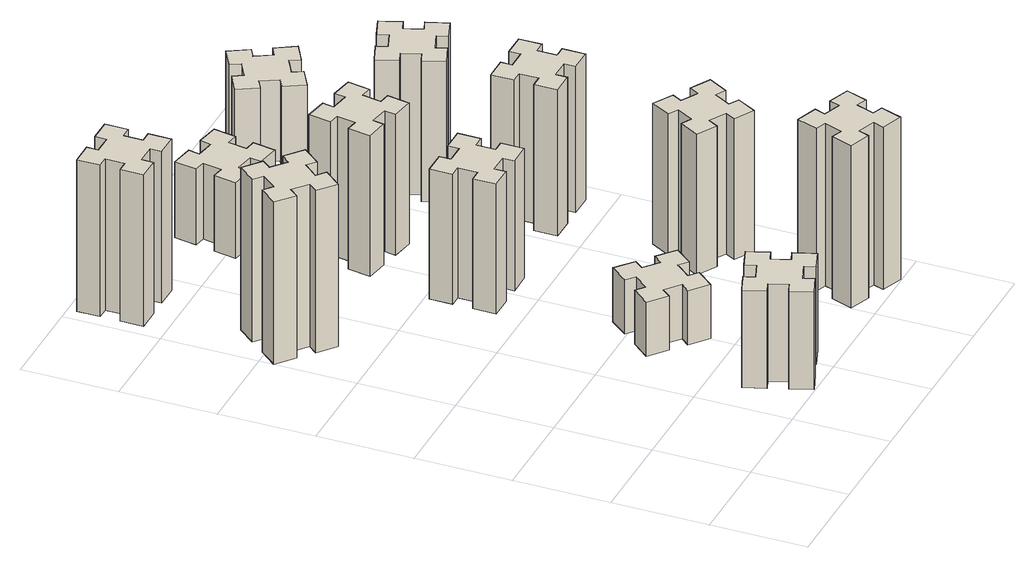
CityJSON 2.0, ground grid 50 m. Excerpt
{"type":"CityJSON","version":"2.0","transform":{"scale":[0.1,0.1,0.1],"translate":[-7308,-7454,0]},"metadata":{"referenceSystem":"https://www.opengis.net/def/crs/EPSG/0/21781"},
"CityObjects":{
"building1":{"type":"Building","attributes":{"class":"1000","function":"1000","usage":"1000","yearOfConstruction":2016,"roofType":"1000","measuredHeight":54,"storeysAboveGround":30,"storeysBelowGround":0},"geometry":[{"type":"Solid","lod":"1","boundaries":[[[[0,1,2,3,4,5,6,7,8,9,10,11,12,13,14,15,16,17,18,19]],[[17,16,20,21]],[[16,15,22,20]],[[15,14,23,22]],[[14,13,24,23]],[[13,12,25,24]],[[12,11,26,25]],[[11,10,27,26]],[[10,9,28,27]],[[9,8,29,28]],[[8,7,30,29]],[[7,6,31,30]],[[6,5,32,31]],[[5,4,33,32]],[[4,3,34,33]],[[3,2,35,34]],[[2,1,36,35]],[[1,0,37,36]],[[0,19,38,37]],[[19,18,39,38]],[[18,17,21,39]],[[24,25,26,27,28,29,30,31,32,33,34,35,36,37,38,39,21,20,22,23]]]]}]},
"building2":{"type":"Building","attributes":{"class":"1000","function":"1000","usage":"1000","yearOfConstruction":2016,"roofType":"1000","measuredHeight":90,"storeysAboveGround":30,"storeysBelowGround":0},"geometry":[{"type":"Solid","lod":"1","boundaries":[[[[40,41,42,43,44,45,46,47,48,49,50,51,52,53,54,55,56,57,58,59]],[[57,56,60,61]],[[56,55,62,60]],[[55,54,63,62]],[[54,53,64,63]],[[53,52,65,64]],[[52,51,66,65]],[[51,50,67,66]],[[50,49,68,67]],[[49,48,69,68]],[[48,47,70,69]],[[47,46,71,70]],[[46,45,72,71]],[[45,44,73,72]],[[44,43,74,73]],[[43,42,75,74]],[[42,41,76,75]],[[41,40,77,76]],[[40,59,78,77]],[[59,58,79,78]],[[58,57,61,79]],[[64,65,66,67,68,69,70,71,72,73,74,75,76,77,78,79,61,60,62,63]]]]}]},
"building3":{"type":"Building","attributes":{"class":"1000","function":"1000","usage":"1000","yearOfConstruction":2016,"roofType":"1000","measuredHeight":84,"storeysAboveGround":30,"storeysBelowGround":0},"geometry":[{"type":"Solid","lod":"1","boundaries":[[[[80,81,82,83,84,85,86,87,88,89,90,91,92,93,94,95,96,97,98,99]],[[97,96,100,101]],[[96,95,102,100]],[[95,94,103,102]],[[94,93,104,103]],[[93,92,105,104]],[[92,91,106,105]],[[91,90,107,106]],[[90,89,108,107]],[[89,88,109,108]],[[88,87,110,109]],[[87,86,111,110]],[[86,85,112,111]],[[85,84,113,112]],[[84,83,114,113]],[[83,82,115,114]],[[82,81,116,115]],[[81,80,117,116]],[[80,99,118,117]],[[99,98,119,118]],[[98,97,101,119]],[[104,105,106,107,108,109,110,111,112,113,114,115,116,117,118,119,101,100,102,103]]]]}]},
"building4":{"type":"Building","attributes":{"class":"1000","function":"1000","usage":"1000","yearOfConstruction":2016,"roofType":"1000","measuredHeight":30,"storeysAboveGround":30,"storeysBelowGround":0},"geometry":[{"type":"Solid","lod":"1","boundaries":[[[[120,121,122,123,124,125,126,127,128,129,130,131,132,133,134,135,136,137,138,139]],[[137,136,140,141]],[[136,135,142,140]],[[135,134,143,142]],[[134,133,144,143]],[[133,132,145,144]],[[132,131,146,145]],[[131,130,147,146]],[[130,129,148,147]],[[129,128,149,148]],[[128,127,150,149]],[[127,126,151,150]],[[126,125,152,151]],[[125,124,153,152]],[[124,123,154,153]],[[123,122,155,154]],[[122,121,156,155]],[[121,120,157,156]],[[120,139,158,157]],[[139,138,159,158]],[[138,137,141,159]],[[144,145,146,147,148,149,150,151,152,153,154,155,156,157,158,159,141,140,142,143]]]]}]},
"building5":{"type":"Building","attributes":{"class":"1000","function":"1000","usage":"1000","yearOfConstruction":2016,"roofType":"1000","measuredHeight":72,"storeysAboveGround":30,"storeysBelowGround":0},"geometry":[{"type":"Solid","lod":"1","boundaries":[[[[160,161,162,163,164,165,166,167,168,169,170,171,172,173,174,175,176,177,178,179]],[[177,176,180,181]],[[176,175,182,180]],[[175,174,183,182]],[[174,173,184,183]],[[173,172,185,184]],[[172,171,186,185]],[[171,170,187,186]],[[170,169,188,187]],[[169,168,189,188]],[[168,167,190,189]],[[167,166,191,190]],[[166,165,192,191]],[[165,164,193,192]],[[164,163,194,193]],[[163,162,195,194]],[[162,161,196,195]],[[161,160,197,196]],[[160,179,198,197]],[[179,178,199,198]],[[178,177,181,199]],[[184,185,186,187,188,189,190,191,192,193,194,195,196,197,198,199,181,180,182,183]]]]}]},
"building6":{"type":"Building","attributes":{"class":"1000","function":"1000","usage":"1000","yearOfConstruction":2016,"roofType":"1000","measuredHeight":90,"storeysAboveGround":30,"storeysBelowGround":0},"geometry":[{"type":"Solid","lod":"1","boundaries":[[[[200,201,202,203,204,205,206,207,208,209,210,211,212,213,214,215,216,217,218,219]],[[217,216,220,221]],[[216,215,222,220]],[[215,214,223,222]],[[214,213,224,223]],[[213,212,225,224]],[[212,211,226,225]],[[211,210,227,226]],[[210,209,228,227]],[[209,208,229,228]],[[208,207,230,229]],[[207,206,231,230]],[[206,205,232,231]],[[205,204,233,232]],[[204,203,234,233]],[[203,202,235,234]],[[202,201,236,235]],[[201,200,237,236]],[[200,219,238,237]],[[219,218,239,238]],[[218,217,221,239]],[[224,225,226,227,228,229,230,231,232,233,234,235,236,237,238,239,221,220,222,223]]]]}]},
"building7":{"type":"Building","attributes":{"class":"1000","function":"1000","usage":"1000","yearOfConstruction":2016,"roofType":"1000","measuredHeight":78,"storeysAboveGround":30,"storeysBelowGround":0},"geometry":[{"type":"Solid","lod":"1","boundaries":[[[[240,241,242,243,244,245,246,247,248,249,250,251,252,253,254,255,256,257,258,259]],[[257,256,260,261]],[[256,255,262,260]],[[255,254,263,262]],[[254,253,264,263]],[[253,252,265,264]],[[252,251,266,265]],[[251,250,267,266]],[[250,249,268,267]],[[249,248,269,268]],[[248,247,270,269]],[[247,246,271,270]],[[246,245,272,271]],[[245,244,273,272]],[[244,243,274,273]],[[243,242,275,274]],[[242,241,276,275]],[[241,240,277,276]],[[240,259,278,277]],[[259,258,279,278]],[[258,257,261,279]],[[264,265,266,267,268,269,270,271,272,273,274,275,276,277,278,279,261,260,262,263]]]]}]},
"building8":{"type":"Building","attributes":{"class":"1000","function":"1000","usage":"1000","yearOfConstruction":2016,"roofType":"1000","measuredHeight":42,"storeysAboveGround":30,"storeysBelowGround":0},"geometry":[{"type":"Solid","lod":"1","boundaries":[[[[280,281,282,283,284,285,286,287,288,289,290,291,292,293,294,295,296,297,298,299]],[[297,296,300,301]],[[296,295,302,300]],[[295,294,303,302]],[[294,293,304,303]],[[293,292,305,304]],[[292,291,306,305]],[[291,290,307,306]],[[290,289,308,307]],[[289,288,309,308]],[[288,287,310,309]],[[287,286,311,310]],[[286,285,312,311]],[[285,284,313,312]],[[284,283,314,313]],[[283,282,315,314]],[[282,281,316,315]],[[281,280,317,316]],[[280,299,318,317]],[[299,298,319,318]],[[298,297,301,319]],[[304,305,306,307,308,309,310,311,312,313,314,315,316,317,318,319,301,300,302,303]]]]}]},
"building9":{"type":"Building","attributes":{"class":"1000","function":"1000","usage":"1000","yearOfConstruction":2016,"roofType":"1000","measuredHeight":78,"storeysAboveGround":30,"storeysBelowGround":0},"geometry":[{"type":"Solid","lod":"1","boundaries":[[[[320,321,322,323,324,325,326,327,328,329,330,331,332,333,334,335,336,337,338,339]],[[337,336,340,341]],[[336,335,342,340]],[[335,334,343,342]],[[334,333,344,343]],[[333,332,345,344]],[[332,331,346,345]],[[331,330,347,346]],[[330,329,348,347]],[[329,328,349,348]],[[328,327,350,349]],[[327,326,351,350]],[[326,325,352,351]],[[325,324,353,352]],[[324,323,354,353]],[[323,322,355,354]],[[322,321,356,355]],[[321,320,357,356]],[[320,339,358,357]],[[339,338,359,358]],[[338,337,341,359]],[[344,345,346,347,348,349,350,351,352,353,354,355,356,357,358,359,341,340,342,343]]]]}]},
"building10":{"type":"Building","attributes":{"class":"1000","function":"1000","usage":"1000","yearOfConstruction":2016,"roofType":"1000","measuredHeight":81,"storeysAboveGround":30,"storeysBelowGround":0},"geometry":[{"type":"Solid","lod":"1","boundaries":[[[[360,361,362,363,364,365,366,367,368,369,370,371,372,373,374,375,376,377,378,379]],[[377,376,380,381]],[[376,375,382,380]],[[375,374,383,382]],[[374,373,384,383]],[[373,372,385,384]],[[372,371,386,385]],[[371,370,387,386]],[[370,369,388,387]],[[369,368,389,388]],[[368,367,390,389]],[[367,366,391,390]],[[366,365,392,391]],[[365,364,393,392]],[[364,363,394,393]],[[363,362,395,394]],[[362,361,396,395]],[[361,360,397,396]],[[360,379,398,397]],[[379,378,399,398]],[[378,377,381,399]],[[384,385,386,387,388,389,390,391,392,393,394,395,396,397,398,399,381,380,382,383]]]]}]},
"building11":{"type":"Building","attributes":{"class":"1000","function":"1000","usage":"1000","yearOfConstruction":2016,"roofType":"1000","measuredHeight":78,"storeysAboveGround":30,"storeysBelowGround":0},"geometry":[{"type":"Solid","lod":"1","boundaries":[[[[400,401,402,403,404,405,406,407,408,409,410,411,412,413,414,415,416,417,418,419]],[[417,416,420,421]],[[416,415,422,420]],[[415,414,423,422]],[[414,413,424,423]],[[413,412,425,424]],[[412,411,426,425]],[[411,410,427,426]],[[410,409,428,427]],[[409,408,429,428]],[[408,407,430,429]],[[407,406,431,430]],[[406,405,432,431]],[[405,404,433,432]],[[404,403,434,433]],[[403,402,435,434]],[[402,401,436,435]],[[401,400,437,436]],[[400,419,438,437]],[[419,418,439,438]],[[418,417,421,439]],[[424,425,426,427,428,429,430,431,432,433,434,435,436,437,438,439,421,420,422,423]]]]}]},
"building12":{"type":"Building","attributes":{"class":"1000","function":"1000","usage":"1000","yearOfConstruction":2016,"roofType":"1000","measuredHeight":45,"storeysAboveGround":30,"storeysBelowGround":0},"geometry":[{"type":"Solid","lod":"1","boundaries":[[[[440,441,442,443,444,445,446,447,448,449,450,451,452,453,454,455,456,457,458,459]],[[457,456,460,461]],[[456,455,462,460]],[[455,454,463,462]],[[454,453,464,463]],[[453,452,465,464]],[[452,451,466,465]],[[451,450,467,466]],[[450,449,468,467]],[[449,448,469,468]],[[448,447,470,469]],[[447,446,471,470]],[[446,445,472,471]],[[445,444,473,472]],[[444,443,474,473]],[[443,442,475,474]],[[442,441,476,475]],[[441,440,477,476]],[[440,459,478,477]],[[459,458,479,478]],[[458,457,461,479]],[[464,465,466,467,468,469,470,471,472,473,474,475,476,477,478,479,461,460,462,463]]]]}]}
},
"vertices":[
[1006,216,0],[972,310,0],[1028,330,0],[987,443,0],[874,402,0],[895,346,0],[801,312,0],[780,368,0],[667,327,0],[709,214,0],[765,235,0],[799,141,0],[743,120,0],[784,7,0],[897,49,0],[876,105,0],[970,139,0],[990,83,0],[1103,124,0],[1062,237,0],[970,139,540],[990,83,540],[876,105,540],[897,49,540],[784,7,540],[743,120,540],[799,141,540],[765,235,540],[709,214,540],[667,327,540],[780,368,540],[801,312,540],[895,346,540],[874,402,540],[987,443,540],[1028,330,540],[972,310,540],[1006,216,540],[1062,237,540],[1103,124,540],
[297,2336,0],[362,2413,0],[408,2374,0],[485,2466,0],[393,2543,0],[354,2497,0],[278,2562,0],[316,2608,0],[224,2685,0],[147,2593,0],[193,2554,0],[129,2478,0],[83,2516,0],[6,2424,0],[98,2347,0],[136,2393,0],[213,2329,0],[174,2283,0],[266,2206,0],[343,2298,0],[213,2329,900],[174,2283,900],[136,2393,900],[98,2347,900],[6,2424,900],[83,2516,900],[129,2478,900],[193,2554,900],[147,2593,900],[224,2685,900],[316,2608,900],[278,2562,900],[354,2497,900],[393,2543,900],[485,2466,900],[408,2374,900],[362,2413,900],[297,2336,900],[343,2298,900],[266,2206,900],
[355,3235,0],[355,3335,0],[415,3335,0],[415,3455,0],[295,3455,0],[295,3395,0],[195,3395,0],[195,3455,0],[75,3455,0],[75,3335,0],[135,3335,0],[135,3235,0],[75,3235,0],[75,3115,0],[195,3115,0],[195,3175,0],[295,3175,0],[295,3115,0],[415,3115,0],[415,3235,0],[295,3175,840],[295,3115,840],[195,3175,840],[195,3115,840],[75,3115,840],[75,3235,840],[135,3235,840],[135,3335,840],[75,3335,840],[75,3455,840],[195,3455,840],[195,3395,840],[295,3395,840],[295,3455,840],[415,3455,840],[415,3335,840],[355,3335,840],[355,3235,840],[415,3235,840],[415,3115,840],
[1037,756,0],[1102,833,0],[1148,794,0],[1225,886,0],[1133,963,0],[1094,917,0],[1018,982,0],[1056,1028,0],[964,1105,0],[887,1013,0],[933,974,0],[869,898,0],[823,936,0],[746,844,0],[838,767,0],[876,813,0],[953,749,0],[914,703,0],[1006,626,0],[1083,718,0],[953,749,300],[914,703,300],[876,813,300],[838,767,300],[746,844,300],[823,936,300],[869,898,300],[933,974,300],[887,1013,300],[964,1105,300],[1056,1028,300],[1018,982,300],[1094,917,300],[1133,963,300],[1225,886,300],[1148,794,300],[1102,833,300],[1037,756,300],[1083,718,300],[1006,626,300],
[1095,1755,0],[1095,1855,0],[1155,1855,0],[1155,1975,0],[1035,1975,0],[1035,1915,0],[935,1915,0],[935,1975,0],[815,1975,0],[815,1855,0],[875,1855,0],[875,1755,0],[815,1755,0],[815,1635,0],[935,1635,0],[935,1695,0],[1035,1695,0],[1035,1635,0],[1155,1635,0],[1155,1755,0],[1035,1695,720],[1035,1635,720],[935,1695,720],[935,1635,720],[815,1635,720],[815,1755,720],[875,1755,720],[875,1855,720],[815,1855,720],[815,1975,720],[935,1975,720],[935,1915,720],[1035,1915,720],[1035,1975,720],[1155,1975,720],[1155,1855,720],[1095,1855,720],[1095,1755,720],[1155,1755,720],[1155,1635,720],
[1812,141,0],[1846,235,0],[1902,214,0],[1943,327,0],[1830,368,0],[1810,312,0],[1716,346,0],[1737,402,0],[1624,443,0],[1583,330,0],[1639,310,0],[1605,216,0],[1549,237,0],[1507,124,0],[1620,83,0],[1641,139,0],[1735,105,0],[1714,49,0],[1827,7,0],[1868,120,0],[1735,105,900],[1714,49,900],[1641,139,900],[1620,83,900],[1507,124,900],[1549,237,900],[1605,216,900],[1639,310,900],[1583,330,900],[1624,443,900],[1737,402,900],[1716,346,900],[1810,312,900],[1830,368,900],[1943,327,900],[1902,214,900],[1846,235,900],[1812,141,900],[1868,120,900],[1827,7,900],
[1154,2545,0],[1055,2562,0],[1066,2621,0],[947,2642,0],[927,2524,0],[986,2514,0],[968,2415,0],[909,2426,0],[888,2307,0],[1007,2287,0],[1017,2346,0],[1115,2328,0],[1105,2269,0],[1223,2248,0],[1244,2367,0],[1185,2377,0],[1202,2475,0],[1261,2465,0],[1282,2583,0],[1164,2604,0],[1202,2475,780],[1261,2465,780],[1185,2377,780],[1244,2367,780],[1223,2248,780],[1105,2269,780],[1115,2328,780],[1017,2346,780],[1007,2287,780],[888,2307,780],[909,2426,780],[968,2415,780],[986,2514,780],[927,2524,780],[947,2642,780],[1066,2621,780],[1055,2562,780],[1154,2545,780],[1164,2604,780],[1282,2583,780],
[886,3154,0],[868,3055,0],[809,3066,0],[788,2947,0],[907,2927,0],[917,2986,0],[1015,2968,0],[1005,2909,0],[1123,2888,0],[1144,3007,0],[1085,3017,0],[1102,3115,0],[1161,3105,0],[1182,3223,0],[1064,3244,0],[1054,3185,0],[955,3202,0],[966,3261,0],[847,3282,0],[827,3164,0],[955,3202,420],[966,3261,420],[1054,3185,420],[1064,3244,420],[1182,3223,420],[1161,3105,420],[1102,3115,420],[1085,3017,420],[1144,3007,420],[1123,2888,420],[1005,2909,420],[1015,2968,420],[917,2986,420],[907,2927,420],[788,2947,420],[809,3066,420],[868,3055,420],[886,3154,420],[827,3164,420],[847,3282,420],
[1627,895,0],[1714,845,0],[1684,793,0],[1788,733,0],[1848,837,0],[1796,867,0],[1846,954,0],[1898,924,0],[1958,1028,0],[1854,1088,0],[1824,1036,0],[1737,1086,0],[1767,1138,0],[1663,1198,0],[1603,1094,0],[1655,1064,0],[1605,977,0],[1553,1007,0],[1493,903,0],[1597,843,0],[1605,977,780],[1553,1007,780],[1655,1064,780],[1603,1094,780],[1663,1198,780],[1767,1138,780],[1737,1086,780],[1824,1036,780],[1854,1088,780],[1958,1028,780],[1898,924,780],[1846,954,780],[1796,867,780],[1848,837,780],[1788,733,780],[1684,793,780],[1714,845,780],[1627,895,780],[1597,843,780],[1493,903,780],
[1615,1855,0],[1615,1755,0],[1555,1755,0],[1555,1635,0],[1675,1635,0],[1675,1695,0],[1775,1695,0],[1775,1635,0],[1895,1635,0],[1895,1755,0],[1835,1755,0],[1835,1855,0],[1895,1855,0],[1895,1975,0],[1775,1975,0],[1775,1915,0],[1675,1915,0],[1675,1975,0],[1555,1975,0],[1555,1855,0],[1675,1915,810],[1675,1975,810],[1775,1915,810],[1775,1975,810],[1895,1975,810],[1895,1855,810],[1835,1855,810],[1835,1755,810],[1895,1755,810],[1895,1635,810],[1775,1635,810],[1775,1695,810],[1675,1695,810],[1675,1635,810],[1555,1635,810],[1555,1755,810],[1615,1755,810],[1615,1855,810],[1555,1855,810],[1555,1975,810],
[1735,2566,0],[1641,2532,0],[1620,2588,0],[1507,2547,0],[1549,2434,0],[1605,2455,0],[1639,2361,0],[1583,2340,0],[1624,2227,0],[1737,2269,0],[1716,2325,0],[1810,2359,0],[1830,2303,0],[1943,2344,0],[1902,2457,0],[1846,2436,0],[1812,2530,0],[1868,2550,0],[1827,2663,0],[1714,2622,0],[1812,2530,780],[1868,2550,780],[1846,2436,780],[1902,2457,780],[1943,2344,780],[1830,2303,780],[1810,2359,780],[1716,2325,780],[1737,2269,780],[1624,2227,780],[1583,2340,780],[1639,2361,780],[1605,2455,780],[1549,2434,780],[1507,2547,780],[1620,2588,780],[1641,2532,780],[1735,2566,780],[1714,2622,780],[1827,2663,780],
[1737,3065,0],[1824,3115,0],[1854,3063,0],[1958,3123,0],[1898,3227,0],[1846,3197,0],[1796,3284,0],[1848,3314,0],[1788,3418,0],[1684,3358,0],[1714,3306,0],[1627,3256,0],[1597,3308,0],[1493,3248,0],[1553,3144,0],[1605,3174,0],[1655,3087,0],[1603,3057,0],[1663,2953,0],[1767,3013,0],[1655,3087,450],[1603,3057,450],[1605,3174,450],[1553,3144,450],[1493,3248,450],[1597,3308,450],[1627,3256,450],[1714,3306,450],[1684,3358,450],[1788,3418,450],[1848,3314,450],[1796,3284,450],[1846,3197,450],[1898,3227,450],[1958,3123,450],[1854,3063,450],[1824,3115,450],[1737,3065,450],[1767,3013,450],[1663,2953,450]
]}
